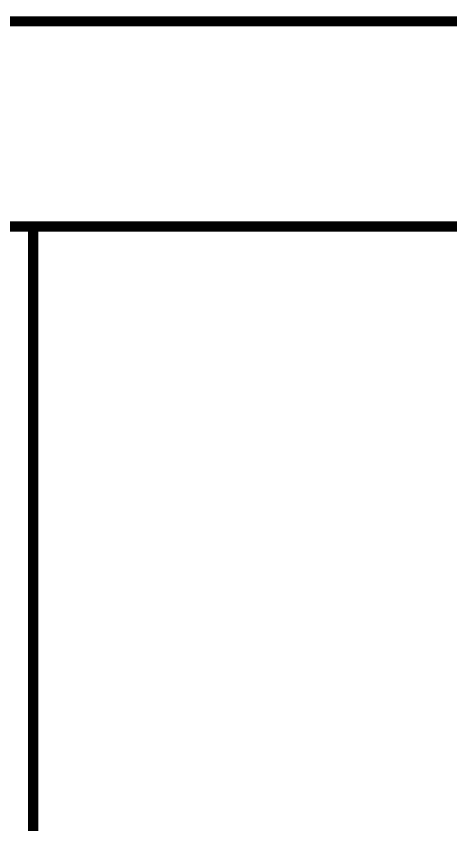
# Model space of a CAD drawing. Extents: x -1201378 to 2367219, y -619313 to 244905.
# Drawn here: x 522884 to 526056, y -175826 to -169915 of the extents above; entities that cross this region are included whole.
import ezdxf
from ezdxf.enums import TextEntityAlignment as Align

# ---------------------------------------------------------------- set-up
doc = ezdxf.new("R2010")
doc.units = 0
doc.header["$LTSCALE"] = 1000
doc.layers.get('0').update_dxf_attribs({"linetype": 'CONTINUOUS'})
doc.layers.get('Defpoints').update_dxf_attribs({"linetype": 'CONTINUOUS'})
doc.layers.add('0-cxFrame', color=155, linetype='CONTINUOUS')
doc.layers.add('0-cxText', color=131, linetype='CONTINUOUS', lineweight=25)
doc.styles.add('cx_tuming', font='simhei.ttf')
doc.styles.add('cx_tuqian1', font='')
doc.styles.add('黑体', font='simhei.ttf', dxfattribs={"width": 0.8})
doc.styles.get('cx_tuqian1').set_extended_font_data('SimSun')

# ---------------------------------------------------------------- blocks, each defined once
blk = doc.blocks.new('zjcx_TT(Dragon)')
at = {"layer": '0-cxFrame', "const_width": 30}
blk.add_lwpolyline([(-7000.000000000002, -10200.16164032678), (-1.818989403545856e-12, -10200.16164032678), (0, 0), (-7000, 0)], close=True, dxfattribs=at)
blk = doc.blocks.new('zjcx_T0(Dragon)')
at = {"layer": '0-cxFrame', "const_width": 49.99999999999999}
blk.add_lwpolyline([(0, 82100.00000000001), (-7000.000000000018, 82100.00000000001), (-6999.999999999993, 0), (0, 0)], close=True, dxfattribs=at)
at = {"layer": '0-cxFrame'}
blk.add_blockref('zjcx_TT(Dragon)', (0, 82100.00000000001), dxfattribs=at)
blk = doc.blocks.new('TK22.A0 L(Dragon)')
at = {"layer": '0-cxFrame', "color": 7, "const_width": 0.4999999999999999}
blk.add_lwpolyline([(0, 0), (-1486, 0), (-1486, 841), (0, 841)], close=True, dxfattribs=at)
at = {"layer": '0-cxFrame', "const_width": 0.4999999999999999}
for points in [[(-80, 10), (-1466, 10), (-1466, 831), (-80, 831)], [(-10, 10), (-80, 10), (-80, 831), (-10, 831)]]:
    blk.add_lwpolyline(points, close=True, dxfattribs=at)
at = {"layer": '0-cxFrame', "xscale": 0.009999999999999998, "yscale": 0.009999999999999998, "zscale": 0.009999999999999998}
blk.add_blockref('zjcx_T0(Dragon)', (-10, 10), dxfattribs=at)
at = {"style": '黑体', "flags": 4}
blk.add_attdef('图幅', text='', height=3.3, dxfattribs=at).set_placement((-40, 3), align=Align.RIGHT)
at = {"layer": '0-cxText', "flags": 4}
for tag, height, style, p in [('建设单位', 3.499999999999999, 'cx_tuming', (-45, 240)), ('项目名称', 3.499999999999999, 'cx_tuming', (-45, 210)), ('子项名称', 3.499999999999999, 'cx_tuming', (-45, 180)), ('工程编号', 3.3, 'cx_tuqian1', (-35, 165)), ('图名1', 3.499999999999999, 'cx_tuming', (-45, 87)), ('图名2', 3.499999999999999, 'cx_tuming', (-45, 79)), ('图名3', 3.499999999999999, 'cx_tuming', (-45, 71)), ('出图日期', 3.3, 'cx_tuqian1', (-39, 60)), ('专业', 3.3, 'cx_tuqian1', (-55, 52)), ('图号', 3.3, 'cx_tuqian1', (-55, 44)), ('版次', 3.3, 'cx_tuqian1', (-20, 44))]:
    blk.add_attdef(tag, text='', height=height, dxfattribs=dict(at, style=style)).set_placement(p, align=Align.MIDDLE)
at = {"layer": 'Defpoints', "color": 6, "flags": 4}
for tag, height, style, p in [('tufu', 3.3, '黑体', (-12, 12)), ('dwfname', 4, 'cx_tuqian1', (-80, 3))]:
    blk.add_attdef(tag, text='', height=height, dxfattribs=dict(at, style=style)).set_placement(p, align=Align.RIGHT)

msp = doc.modelspace()

# ---------------------------------------------------------------- block references
at = {"layer": '0-cxFrame', "xscale": 150, "yscale": 150, "zscale": 150}
msp.add_blockref('TK22.A0 L(Dragon)', (535008.2705835202, -296102.2437718525), dxfattribs=at)

doc.saveas('drawing.dxf')
